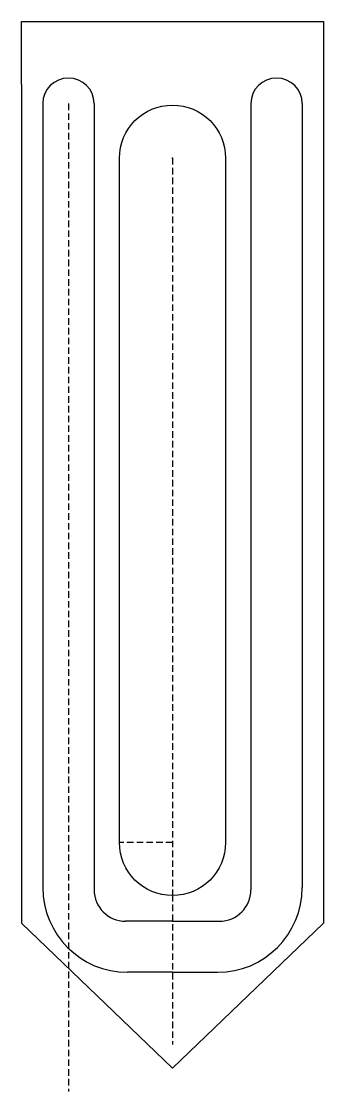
# Model space of a CAD drawing. Header units: millimetres. Extents: x -14.9 to 8.3, y -18.4 to 63.9.
import ezdxf

# ---------------------------------------------------------------- set-up
doc = ezdxf.new("R2010")
doc.units = ezdxf.units.MM
doc.linetypes.add('DASHED', pattern=[0.75, 0.5, -0.25])
doc.layers.get('0').update_dxf_attribs({"linetype": 'CONTINUOUS'})

msp = doc.modelspace()

# ---------------------------------------------------------------- linework, layer by layer
for p, q in [((-14.903, 59.085), (-14.903, 63.926)), ((-14.903, 63.926), (8.301, 63.926)), ((8.301, 63.926), (8.301, 59.085)), ((-14.903, 59.085), (-14.903, -5.42)), ((8.301, 59.085), (8.301, -5.42)), ((-13.263, 57.604), (-13.263, -2.68)), ((-9.325, 57.604), (-9.325, -2.844)), ((2.722, 57.604), (2.722, -2.844)), ((6.66, 57.604), (6.66, -2.68)), ((-14.903, -5.42), (-3.301, -16.571)), ((-3.301, -5.265), (-6.904, -5.265)), ((-3.301, -5.265), (0.301, -5.265)), ((8.301, -5.42), (-3.301, -16.571)), ((-3.301, -9.198), (-6.745, -9.198)), ((-3.301, -9.198), (0.143, -9.198))]:
    msp.add_line(p, q)
at = {"linetype": 'DASHED'}
for p, q in [((-11.294, 57.604), (-11.294, -18.369)), ((-3.301, 53.414), (-3.301, -3.242)), ((-3.301, 0.783), (-7.378, 0.783)), ((-3.301, -3.242), (-3.301, -14.739))]:
    msp.add_line(p, q, dxfattribs=at)
msp.add_lwpolyline([(-7.378, 0.783), (-7.378, 53.414, -1), (0.775, 53.414), (0.775, 0.783, -1)], format="xyb", close=True)
for centre, radius, start, end in [((-11.294, 57.604), 1.969, 0, 180), ((4.691, 57.604), 1.969, 0, 180), ((-6.745, -2.68), 6.518, 180, 270), ((-6.904, -2.844), 2.42, 180, 270), ((0.143, -2.68), 6.518, -90, 0), ((0.301, -2.844), 2.42, -90, 0)]:
    msp.add_arc(centre, radius, start, end)
msp.add_point((-3.301, 53.414))

doc.saveas('drawing.dxf')
